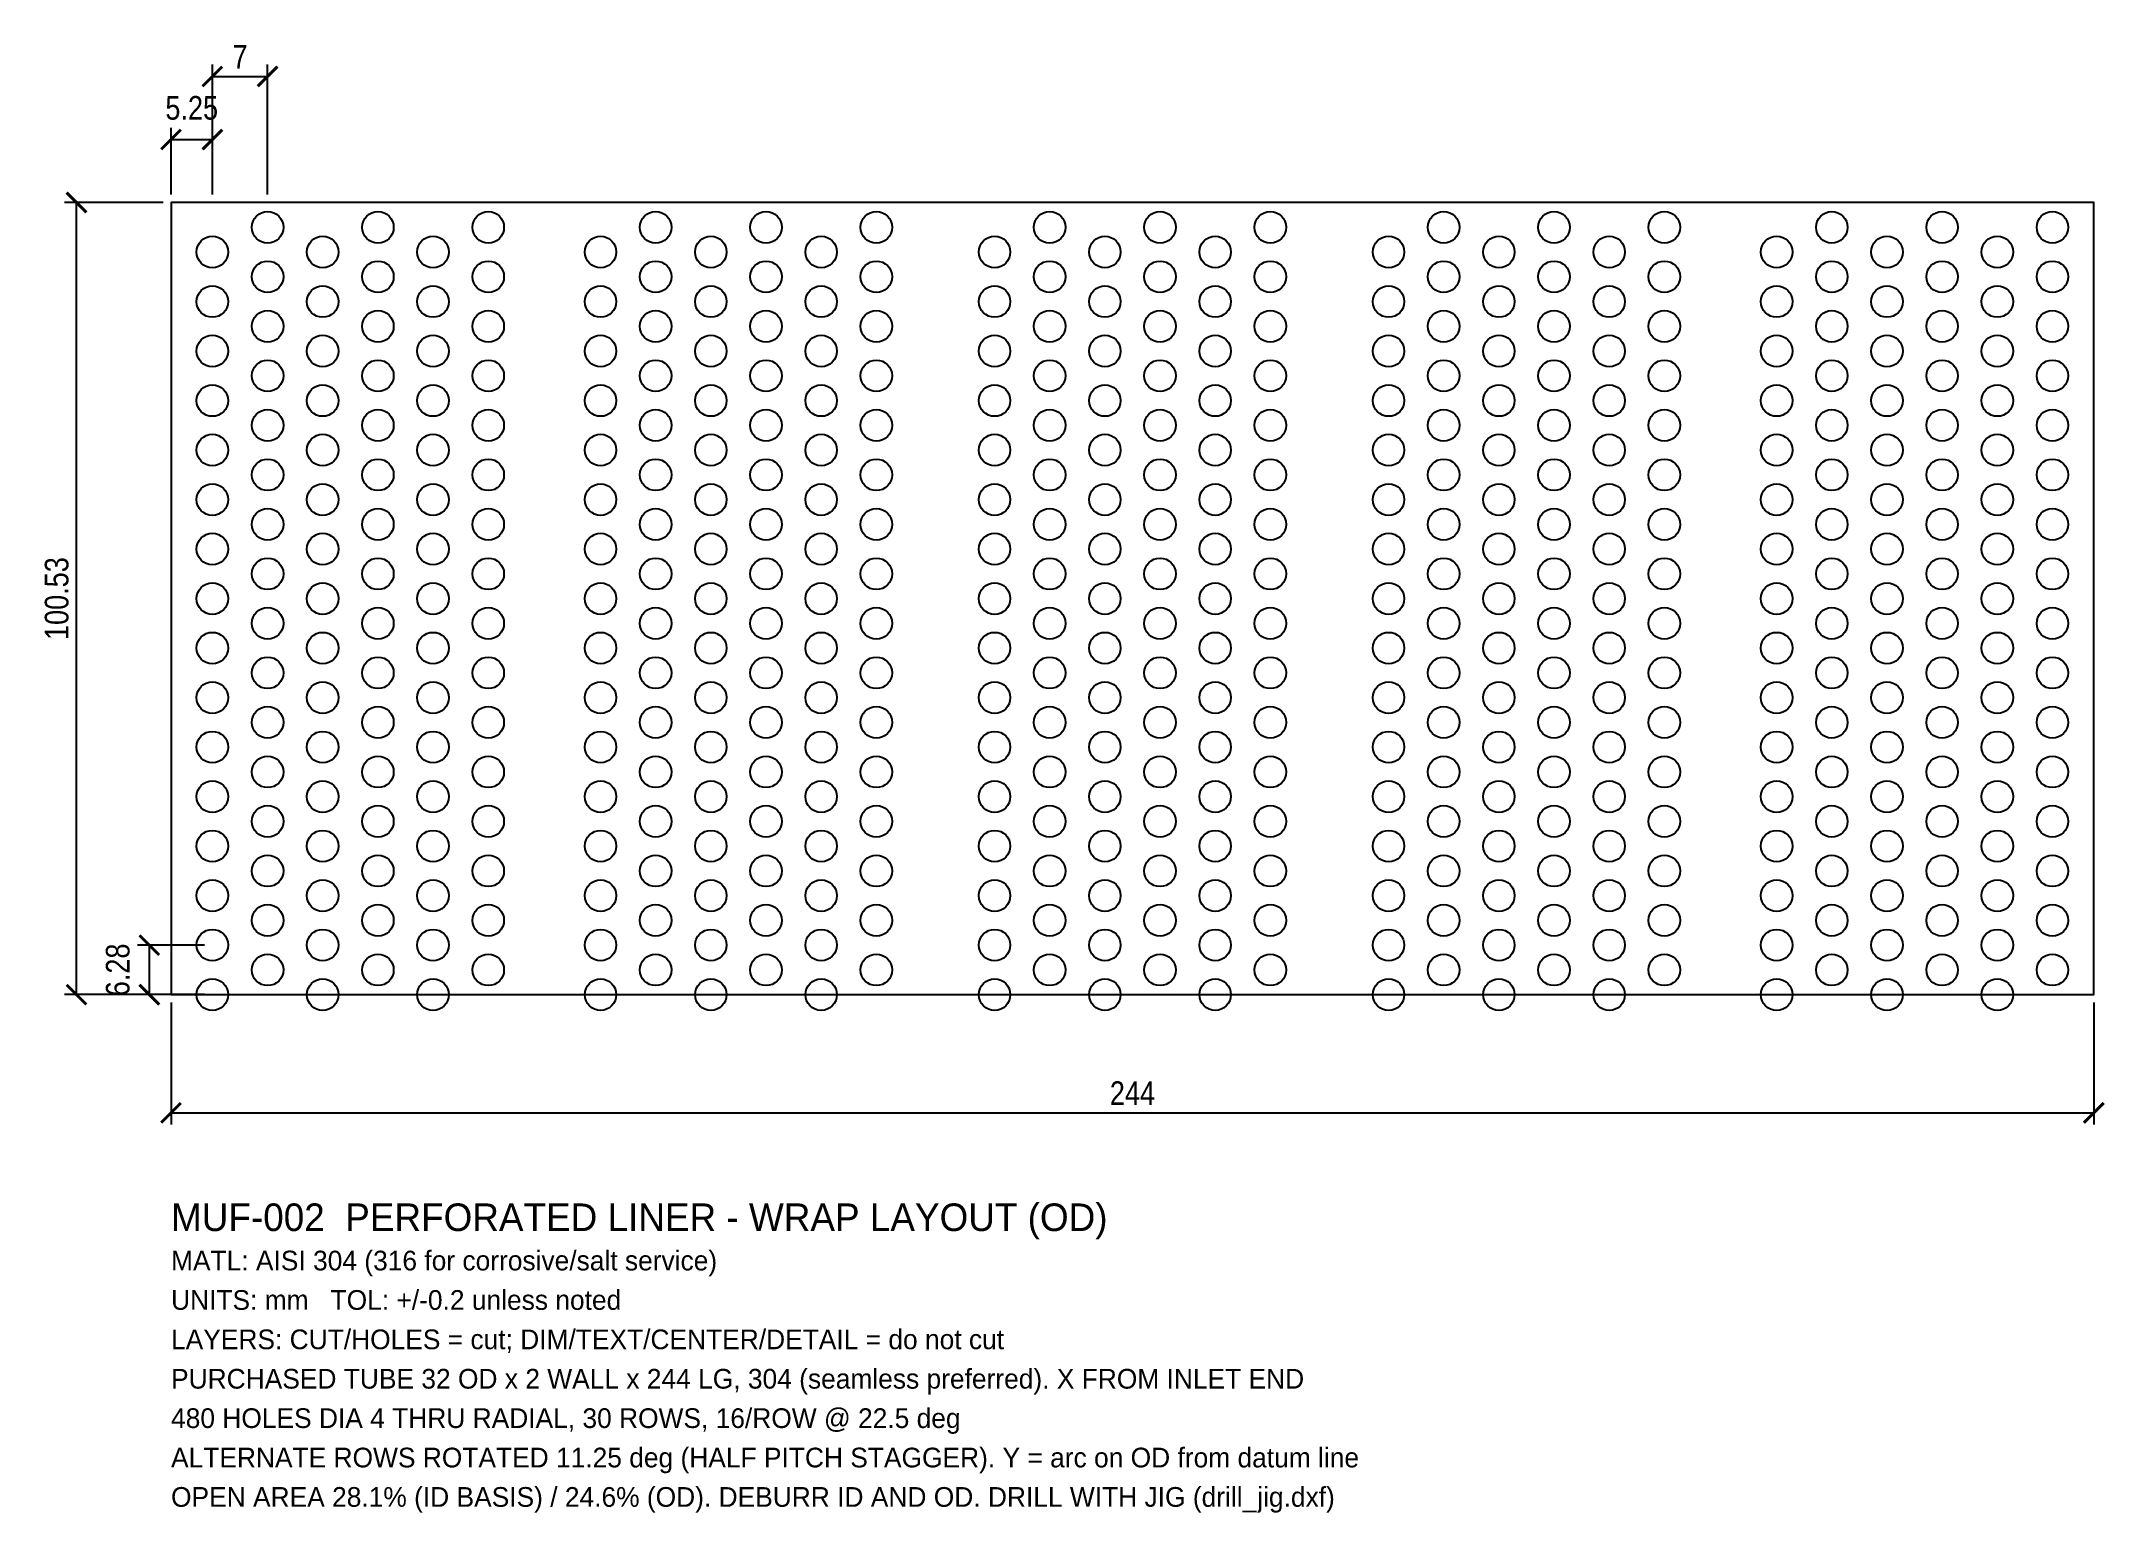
# Model space of a CAD drawing. Header units: millimetres. Extents: x -16 to 245, y -66 to 121.
import ezdxf

# ---------------------------------------------------------------- set-up
doc = ezdxf.new("R2010")
doc.units = ezdxf.units.MM
for name, color, linetype in [('CUT', 7, 'Continuous'), ('DIM', 3, 'Continuous'), ('HOLES', 1, 'Continuous'), ('TEXT', 2, 'Continuous')]:
    doc.layers.add(name, color=color, linetype=linetype)
doc.styles.add('OpenSansCondensed-Light', font='OpenSansCondensed-Light.ttf')
doc.dimstyles.new('EZDXF', dxfattribs={"dimtxt": 0.25, "dimasz": 0.175, "dimexe": 0.375, "dimexo": 0.125, "dimgap": 0.1, "dimtad": 1, "dimlfac": 100, "dimzin": 12, "dimdsep": 46, "dimtxsty": 'OpenSansCondensed-Light', "dimblk": 'ARCHTICK', "dimcen": 2.5, "dimazin": 3, "dimtfac": 0.5, "dimtmove": 2, "dimatfit": 3})

# ---------------------------------------------------------------- blocks, each defined once
blk = doc.blocks.new('_ARCHTICK')
at = {"color": 0, "linetype": 'BYBLOCK', "const_width": 0.15}
blk.add_lwpolyline([(-0.5, -0.5), (0.5, 0.5)], dxfattribs=at)

msp = doc.modelspace()

# ---------------------------------------------------------------- linework, layer by layer
at = {"layer": 'CUT'}
msp.add_lwpolyline([(0, 0), (244, 0), (244, 100.531), (0, 100.531)], close=True, dxfattribs=at)
at = {"layer": 'HOLES'}
for centre in [(12.25, 97.389), (26.25, 97.389), (40.25, 97.389), (61.5, 97.389), (75.5, 97.389), (89.5, 97.389), (111.5, 97.389), (125.5, 97.389), (139.5, 97.389), (161.5, 97.389), (175.5, 97.389), (189.5, 97.389), (210.75, 97.389), (224.75, 97.389), (238.75, 97.389), (5.25, 94.248), (19.25, 94.248), (33.25, 94.248), (54.5, 94.248), (68.5, 94.248), (82.5, 94.248), (104.5, 94.248), (118.5, 94.248), (132.5, 94.248), (154.5, 94.248), (168.5, 94.248), (182.5, 94.248), (203.75, 94.248), (217.75, 94.248), (231.75, 94.248), (12.25, 91.106), (26.25, 91.106), (40.25, 91.106), (61.5, 91.106), (75.5, 91.106), (89.5, 91.106), (111.5, 91.106), (125.5, 91.106), (139.5, 91.106), (161.5, 91.106), (175.5, 91.106), (189.5, 91.106), (210.75, 91.106), (224.75, 91.106), (238.75, 91.106), (5.25, 87.965), (19.25, 87.965), (33.25, 87.965), (54.5, 87.965), (68.5, 87.965), (82.5, 87.965), (104.5, 87.965), (118.5, 87.965), (132.5, 87.965), (154.5, 87.965), (168.5, 87.965), (182.5, 87.965), (203.75, 87.965), (217.75, 87.965), (231.75, 87.965), (12.25, 84.823), (26.25, 84.823), (40.25, 84.823), (61.5, 84.823), (75.5, 84.823), (89.5, 84.823), (111.5, 84.823), (125.5, 84.823), (139.5, 84.823), (161.5, 84.823), (175.5, 84.823), (189.5, 84.823), (210.75, 84.823), (224.75, 84.823), (238.75, 84.823), (5.25, 81.681), (19.25, 81.681), (33.25, 81.681), (54.5, 81.681), (68.5, 81.681), (82.5, 81.681), (104.5, 81.681), (118.5, 81.681), (132.5, 81.681), (154.5, 81.681), (168.5, 81.681), (182.5, 81.681), (203.75, 81.681), (217.75, 81.681), (231.75, 81.681), (12.25, 78.54), (26.25, 78.54), (40.25, 78.54), (61.5, 78.54), (75.5, 78.54), (89.5, 78.54), (111.5, 78.54), (125.5, 78.54), (139.5, 78.54), (161.5, 78.54), (175.5, 78.54), (189.5, 78.54), (210.75, 78.54), (224.75, 78.54), (238.75, 78.54), (5.25, 75.398), (19.25, 75.398), (33.25, 75.398), (54.5, 75.398), (68.5, 75.398), (82.5, 75.398), (104.5, 75.398), (118.5, 75.398), (132.5, 75.398), (154.5, 75.398), (168.5, 75.398), (182.5, 75.398), (203.75, 75.398), (217.75, 75.398), (231.75, 75.398), (12.25, 72.257), (26.25, 72.257), (40.25, 72.257), (61.5, 72.257), (75.5, 72.257), (89.5, 72.257), (111.5, 72.257), (125.5, 72.257), (139.5, 72.257), (161.5, 72.257), (175.5, 72.257), (189.5, 72.257), (210.75, 72.257), (224.75, 72.257), (238.75, 72.257), (5.25, 69.115), (19.25, 69.115), (33.25, 69.115), (54.5, 69.115), (68.5, 69.115), (82.5, 69.115), (104.5, 69.115), (118.5, 69.115), (132.5, 69.115), (154.5, 69.115), (168.5, 69.115), (182.5, 69.115), (203.75, 69.115), (217.75, 69.115), (231.75, 69.115), (12.25, 65.973), (26.25, 65.973), (40.25, 65.973), (61.5, 65.973), (75.5, 65.973), (89.5, 65.973), (111.5, 65.973), (125.5, 65.973), (139.5, 65.973), (161.5, 65.973), (175.5, 65.973), (189.5, 65.973), (210.75, 65.973), (224.75, 65.973), (238.75, 65.973), (5.25, 62.832), (19.25, 62.832), (33.25, 62.832), (54.5, 62.832), (68.5, 62.832), (82.5, 62.832), (104.5, 62.832), (118.5, 62.832), (132.5, 62.832), (154.5, 62.832), (168.5, 62.832), (182.5, 62.832), (203.75, 62.832), (217.75, 62.832), (231.75, 62.832), (12.25, 59.69), (26.25, 59.69), (40.25, 59.69), (61.5, 59.69), (75.5, 59.69), (89.5, 59.69), (111.5, 59.69), (125.5, 59.69), (139.5, 59.69), (161.5, 59.69), (175.5, 59.69), (189.5, 59.69), (210.75, 59.69), (224.75, 59.69), (238.75, 59.69), (5.25, 56.549), (19.25, 56.549), (33.25, 56.549), (54.5, 56.549), (68.5, 56.549), (82.5, 56.549), (104.5, 56.549), (118.5, 56.549), (132.5, 56.549), (154.5, 56.549), (168.5, 56.549), (182.5, 56.549), (203.75, 56.549), (217.75, 56.549), (231.75, 56.549), (12.25, 53.407), (26.25, 53.407), (40.25, 53.407), (61.5, 53.407), (75.5, 53.407), (89.5, 53.407), (111.5, 53.407), (125.5, 53.407), (139.5, 53.407), (161.5, 53.407), (175.5, 53.407), (189.5, 53.407), (210.75, 53.407), (224.75, 53.407), (238.75, 53.407), (5.25, 50.265), (19.25, 50.265), (33.25, 50.265), (54.5, 50.265), (68.5, 50.265), (82.5, 50.265), (104.5, 50.265), (118.5, 50.265), (132.5, 50.265), (154.5, 50.265), (168.5, 50.265), (182.5, 50.265), (203.75, 50.265), (217.75, 50.265), (231.75, 50.265), (12.25, 47.124), (26.25, 47.124), (40.25, 47.124), (61.5, 47.124), (75.5, 47.124), (89.5, 47.124), (111.5, 47.124), (125.5, 47.124), (139.5, 47.124), (161.5, 47.124), (175.5, 47.124), (189.5, 47.124), (210.75, 47.124), (224.75, 47.124), (238.75, 47.124), (5.25, 43.982), (19.25, 43.982), (33.25, 43.982), (54.5, 43.982), (68.5, 43.982), (82.5, 43.982), (104.5, 43.982), (118.5, 43.982), (132.5, 43.982), (154.5, 43.982), (168.5, 43.982), (182.5, 43.982), (203.75, 43.982), (217.75, 43.982), (231.75, 43.982), (12.25, 40.841), (26.25, 40.841), (40.25, 40.841), (61.5, 40.841), (75.5, 40.841), (89.5, 40.841), (111.5, 40.841), (125.5, 40.841), (139.5, 40.841), (161.5, 40.841), (175.5, 40.841), (189.5, 40.841), (210.75, 40.841), (224.75, 40.841), (238.75, 40.841), (5.25, 37.699), (19.25, 37.699), (33.25, 37.699), (54.5, 37.699), (68.5, 37.699), (82.5, 37.699), (104.5, 37.699), (118.5, 37.699), (132.5, 37.699), (154.5, 37.699), (168.5, 37.699), (182.5, 37.699), (203.75, 37.699), (217.75, 37.699), (231.75, 37.699), (12.25, 34.558), (26.25, 34.558), (40.25, 34.558), (61.5, 34.558), (75.5, 34.558), (89.5, 34.558), (111.5, 34.558), (125.5, 34.558), (139.5, 34.558), (161.5, 34.558), (175.5, 34.558), (189.5, 34.558), (210.75, 34.558), (224.75, 34.558), (238.75, 34.558), (5.25, 31.416), (19.25, 31.416), (33.25, 31.416), (54.5, 31.416), (68.5, 31.416), (82.5, 31.416), (104.5, 31.416), (118.5, 31.416), (132.5, 31.416), (154.5, 31.416), (168.5, 31.416), (182.5, 31.416), (203.75, 31.416), (217.75, 31.416), (231.75, 31.416), (12.25, 28.274), (26.25, 28.274), (40.25, 28.274), (61.5, 28.274), (75.5, 28.274), (89.5, 28.274), (111.5, 28.274), (125.5, 28.274), (139.5, 28.274), (161.5, 28.274), (175.5, 28.274), (189.5, 28.274), (210.75, 28.274), (224.75, 28.274), (238.75, 28.274), (5.25, 25.133), (19.25, 25.133), (33.25, 25.133), (54.5, 25.133), (68.5, 25.133), (82.5, 25.133), (104.5, 25.133), (118.5, 25.133), (132.5, 25.133), (154.5, 25.133), (168.5, 25.133), (182.5, 25.133), (203.75, 25.133), (217.75, 25.133), (231.75, 25.133), (12.25, 21.991), (26.25, 21.991), (40.25, 21.991), (61.5, 21.991), (75.5, 21.991), (89.5, 21.991), (111.5, 21.991), (125.5, 21.991), (139.5, 21.991), (161.5, 21.991), (175.5, 21.991), (189.5, 21.991), (210.75, 21.991), (224.75, 21.991), (238.75, 21.991), (5.25, 18.85), (19.25, 18.85), (33.25, 18.85), (54.5, 18.85), (68.5, 18.85), (82.5, 18.85), (104.5, 18.85), (118.5, 18.85), (132.5, 18.85), (154.5, 18.85), (168.5, 18.85), (182.5, 18.85), (203.75, 18.85), (217.75, 18.85), (231.75, 18.85), (12.25, 15.708), (26.25, 15.708), (40.25, 15.708), (61.5, 15.708), (75.5, 15.708), (89.5, 15.708), (111.5, 15.708), (125.5, 15.708), (139.5, 15.708), (161.5, 15.708), (175.5, 15.708), (189.5, 15.708), (210.75, 15.708), (224.75, 15.708), (238.75, 15.708), (5.25, 12.566), (19.25, 12.566), (33.25, 12.566), (54.5, 12.566), (68.5, 12.566), (82.5, 12.566), (104.5, 12.566), (118.5, 12.566), (132.5, 12.566), (154.5, 12.566), (168.5, 12.566), (182.5, 12.566), (203.75, 12.566), (217.75, 12.566), (231.75, 12.566), (12.25, 9.425), (26.25, 9.425), (40.25, 9.425), (61.5, 9.425), (75.5, 9.425), (89.5, 9.425), (111.5, 9.425), (125.5, 9.425), (139.5, 9.425), (161.5, 9.425), (175.5, 9.425), (189.5, 9.425), (210.75, 9.425), (224.75, 9.425), (238.75, 9.425), (5.25, 6.283), (19.25, 6.283), (33.25, 6.283), (54.5, 6.283), (68.5, 6.283), (82.5, 6.283), (104.5, 6.283), (118.5, 6.283), (132.5, 6.283), (154.5, 6.283), (168.5, 6.283), (182.5, 6.283), (203.75, 6.283), (217.75, 6.283), (231.75, 6.283), (12.25, 3.142), (26.25, 3.142), (40.25, 3.142), (61.5, 3.142), (75.5, 3.142), (89.5, 3.142), (111.5, 3.142), (125.5, 3.142), (139.5, 3.142), (161.5, 3.142), (175.5, 3.142), (189.5, 3.142), (210.75, 3.142), (224.75, 3.142), (238.75, 3.142), (5.25, 0), (19.25, 0), (33.25, 0), (54.5, 0), (68.5, 0), (82.5, 0), (104.5, 0), (118.5, 0), (132.5, 0), (154.5, 0), (168.5, 0), (182.5, 0), (203.75, 0), (217.75, 0), (231.75, 0)]:
    msp.add_circle(centre, 2, dxfattribs=at)

# ---------------------------------------------------------------- texts
at = {"layer": 'TEXT'}
for s, height, p in [('MUF-002  PERFORATED LINER - WRAP LAYOUT (OD)', 3.5, (0, -30)), ('MATL: AISI 304 (316 for corrosive/salt service)', 2.5, (0, -35)), ('UNITS: mm   TOL: +/-0.2 unless noted', 2.5, (0, -40)), ('LAYERS: CUT/HOLES = cut; DIM/TEXT/CENTER/DETAIL = do not cut', 2.5, (0, -45)), ('PURCHASED TUBE 32 OD x 2 WALL x 244 LG, 304 (seamless preferred). X FROM INLET END', 2.5, (0, -50)), ('480 HOLES DIA 4 THRU RADIAL, 30 ROWS, 16/ROW @ 22.5 deg', 2.5, (0, -55)), ('ALTERNATE ROWS ROTATED 11.25 deg (HALF PITCH STAGGER). Y = arc on OD from datum line', 2.5, (0, -60)), ('OPEN AREA 28.1% (ID BASIS) / 24.6% (OD). DEBURR ID AND OD. DRILL WITH JIG (drill_jig.dxf)', 2.5, (0, -65))]:
    msp.add_text(s, height=height, dxfattribs=at).set_placement(p)

# ---------------------------------------------------------------- dimensions: what is measured, and where the dimension line sits
at = {"layer": 'DIM'}
for base, p1, p2 in [((5.25, 116.531), (5.25, 100.531), (12.25, 100.531)), ((0, 108.531), (0, 100.531), (5.25, 100.531)), ((0, -15), (0, 0), (244, 0))]:
    msp.add_linear_dim(base=base, p1=p1, p2=p2, dimstyle='EZDXF', override={"dimtxt": 3, "dimasz": 2.5, "dimexe": 1.5, "dimexo": 1, "dimgap": 1, "dimdec": 2, "dimlfac": 1, "dimzin": 8}, dxfattribs=at).render()
for base, p1, p2 in [((-12, 0), (0, 0), (0, 100.531)), ((-2.75, 0), (5.25, 0), (5.25, 6.283))]:
    msp.add_linear_dim(base=base, p1=p1, p2=p2, angle=90, dimstyle='EZDXF', override={"dimtxt": 3, "dimasz": 2.5, "dimexe": 1.5, "dimexo": 1, "dimgap": 1, "dimdec": 2, "dimlfac": 1, "dimzin": 8}, dxfattribs=at).render()

doc.saveas('drawing.dxf')
